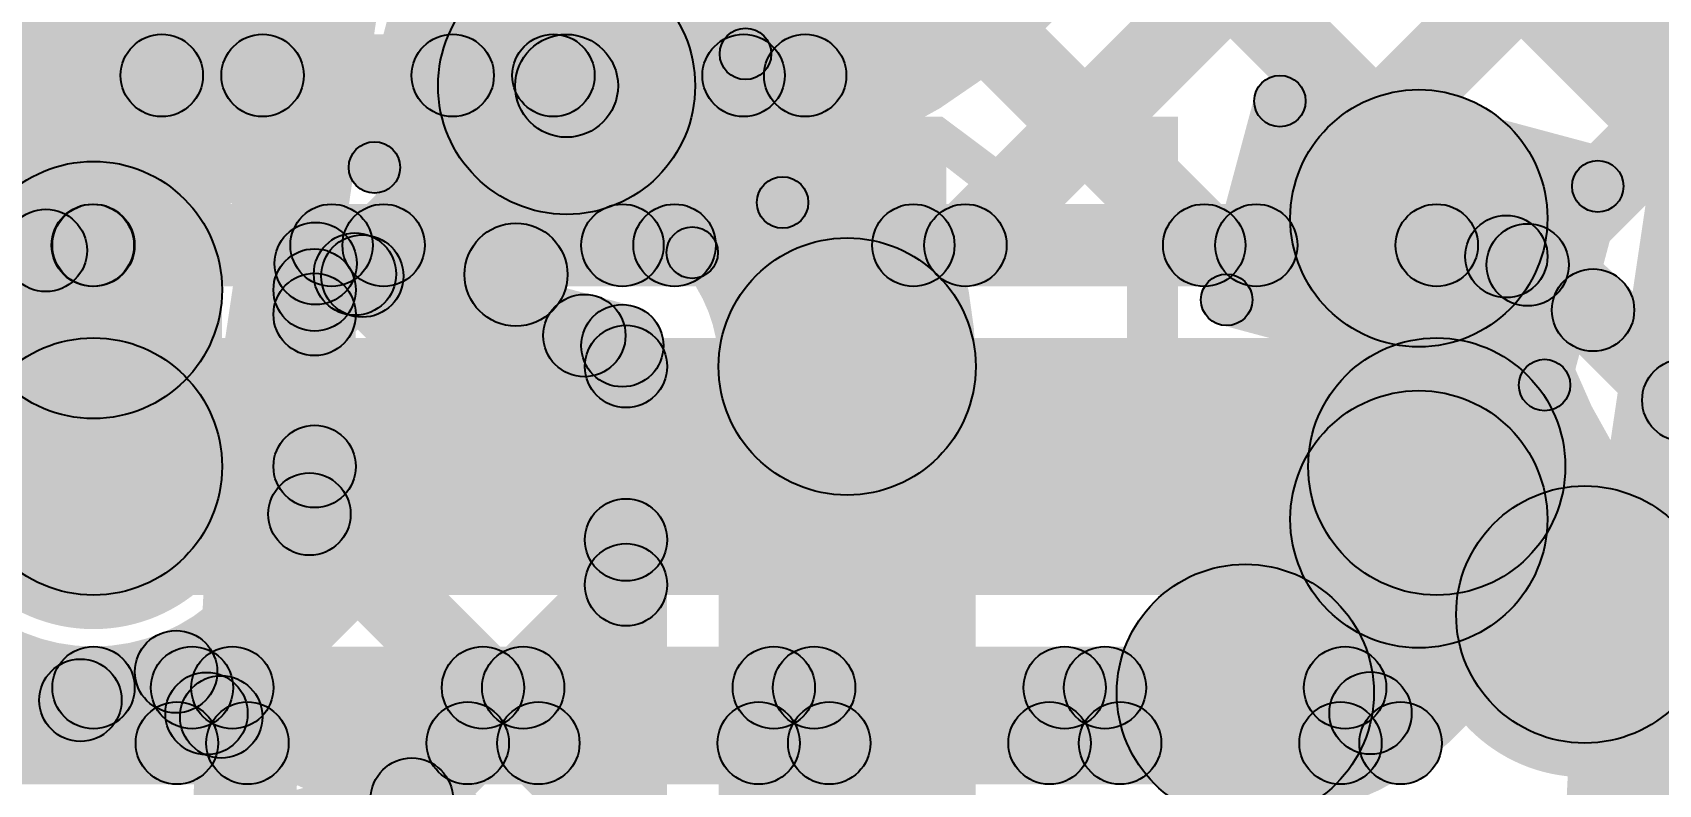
# Model space of a CAD drawing. Header units: millimetres. Extents: x -2.17 to 2.17, y -2.17 to 2.17.
# Drawn here: x -0.6649 to -0.5068, y 0.0305 to 0.1036 of the extents above; entities that cross this region are included whole.
import ezdxf

# ---------------------------------------------------------------- set-up
doc = ezdxf.new("R2010")
doc.units = ezdxf.units.MM
doc.header["$MEASUREMENT"] = 0
for name, color, linetype in [('BottomLayer', 5, 'Continuous'), ('BottomOverlay', 54, 'Continuous'), ('BottomSolder', 6, 'Continuous'), ('Mechanical2', 216, 'Continuous'), ('TopLayer', 1, 'Continuous'), ('TopOverlay', 2, 'Continuous'), ('TopPaste', 8, 'Continuous'), ('TopSolder', 216, 'Continuous'), ('ViaHoleLayer', 16, 'Continuous')]:
    doc.layers.add(name, color=color, linetype=linetype)

# ---------------------------------------------------------------- blocks, each defined once
blk = doc.blocks.new('1255AY_1R0N_P3_B_280')
at = {"layer": 'BottomOverlay'}
h = blk.add_hatch(color=54, dxfattribs=at)
edge = h.paths.add_edge_path()
edge.add_arc((-0.03968, 0.119), 0.0025, 0, 360)
blk.add_hatch(color=54, dxfattribs=at).paths.add_polyline_path([(0.03925, 0.1215), (0.03925, 0.1165), (-0.03968, 0.1165), (-0.03968, 0.1215)])
blk.add_circle((-0.03968, 0.119), 0.0025, dxfattribs=at)
blk = doc.blocks.new('C__0402_413')
at = {"layer": 'TopLayer'}
for points in [[(-0.0275, -0.0125), (-0.0275, 0.0125), (-0.0095, 0.0125), (-0.0095, -0.0125)], [(0.0095, -0.0125), (0.0095, 0.0125), (0.0275, 0.0125), (0.0275, -0.0125)]]:
    blk.add_hatch(color=1, dxfattribs=at).paths.add_polyline_path(points)
at = {"layer": 'TopOverlay'}
h = blk.add_hatch(color=2, dxfattribs=at)
edge = h.paths.add_edge_path()
edge.add_arc((-0.031, 0.016), 0.0025, 0, 360)
h = blk.add_hatch(color=2, dxfattribs=at)
edge = h.paths.add_edge_path()
edge.add_arc((-0.031, 0.016), 0.0025, 0, 360)
for points in [[(-0.031, 0.0135), (-0.031, 0.0185), (-0.011, 0.0185), (-0.011, 0.0135)], [(0.011, 0.0135), (0.011, 0.0185), (0.031, 0.0185), (0.031, 0.0135)], [(-0.0335, 0.016), (-0.0285, 0.016), (-0.0285, -0.016), (-0.0335, -0.016)], [(0.0285, 0.016), (0.0335, 0.016), (0.0335, -0.016), (0.0285, -0.016)], [(-0.031, -0.0185), (-0.031, -0.0135), (-0.011, -0.0135), (-0.011, -0.0185)], [(0.011, -0.0185), (0.011, -0.0135), (0.031, -0.0135), (0.031, -0.0185)]]:
    blk.add_hatch(color=2, dxfattribs=at).paths.add_polyline_path(points)
h = blk.add_hatch(color=2, dxfattribs=at)
edge = h.paths.add_edge_path()
edge.add_arc((-0.011, 0.016), 0.0025, 0, 360)
h = blk.add_hatch(color=2, dxfattribs=at)
edge = h.paths.add_edge_path()
edge.add_arc((0.011, 0.016), 0.0025, 0, 360)
h = blk.add_hatch(color=2, dxfattribs=at)
edge = h.paths.add_edge_path()
edge.add_arc((0.031, 0.016), 0.0025, 0, 360)
h = blk.add_hatch(color=2, dxfattribs=at)
edge = h.paths.add_edge_path()
edge.add_arc((0.031, 0.016), 0.0025, 0, 360)
h = blk.add_hatch(color=2, dxfattribs=at)
edge = h.paths.add_edge_path()
edge.add_arc((-0.031, -0.016), 0.0025, 0, 360)
h = blk.add_hatch(color=2, dxfattribs=at)
edge = h.paths.add_edge_path()
edge.add_arc((-0.031, -0.016), 0.0025, 0, 360)
h = blk.add_hatch(color=2, dxfattribs=at)
edge = h.paths.add_edge_path()
edge.add_arc((-0.011, -0.016), 0.0025, 0, 360)
h = blk.add_hatch(color=2, dxfattribs=at)
edge = h.paths.add_edge_path()
edge.add_arc((0.011, -0.016), 0.0025, 0, 360)
h = blk.add_hatch(color=2, dxfattribs=at)
edge = h.paths.add_edge_path()
edge.add_arc((0.031, -0.016), 0.0025, 0, 360)
h = blk.add_hatch(color=2, dxfattribs=at)
edge = h.paths.add_edge_path()
edge.add_arc((0.031, -0.016), 0.0025, 0, 360)
at = {"layer": 'TopPaste'}
for points in [[(-0.0275, -0.0125), (-0.0275, 0.0125), (-0.0095, 0.0125), (-0.0095, -0.0125)], [(0.0095, -0.0125), (0.0095, 0.0125), (0.0275, 0.0125), (0.0275, -0.0125)]]:
    blk.add_hatch(color=8, dxfattribs=at).paths.add_polyline_path(points)
at = {"layer": 'TopSolder'}
for points in [[(-0.02986, -0.01486), (-0.02986, 0.01486), (-0.00714, 0.01486), (-0.00714, -0.01486)], [(0.00714, -0.01486), (0.00714, 0.01486), (0.02986, 0.01486), (0.02986, -0.01486)]]:
    blk.add_hatch(color=216, dxfattribs=at).paths.add_polyline_path(points)
at = {"layer": 'TopOverlay'}
for centre in [(-0.031, 0.016), (-0.031, 0.016), (-0.011, 0.016), (0.011, 0.016), (0.031, 0.016), (0.031, 0.016), (-0.031, -0.016), (-0.031, -0.016), (-0.011, -0.016), (0.011, -0.016), (0.031, -0.016), (0.031, -0.016)]:
    blk.add_circle(centre, 0.0025, dxfattribs=at)
blk = doc.blocks.new('C__0402_435')
at = {"layer": 'TopLayer'}
for points in [[(-0.0275, -0.0125), (-0.0275, 0.0125), (-0.0095, 0.0125), (-0.0095, -0.0125)], [(0.0095, -0.0125), (0.0095, 0.0125), (0.0275, 0.0125), (0.0275, -0.0125)]]:
    blk.add_hatch(color=1, dxfattribs=at).paths.add_polyline_path(points)
at = {"layer": 'TopOverlay'}
h = blk.add_hatch(color=2, dxfattribs=at)
edge = h.paths.add_edge_path()
edge.add_arc((-0.031, 0.016), 0.0025, 0, 360)
h = blk.add_hatch(color=2, dxfattribs=at)
edge = h.paths.add_edge_path()
edge.add_arc((-0.031, 0.016), 0.0025, 0, 360)
for points in [[(-0.011, 0.0185), (-0.011, 0.0135), (-0.031, 0.0135), (-0.031, 0.0185)], [(0.031, 0.0185), (0.031, 0.0135), (0.011, 0.0135), (0.011, 0.0185)], [(-0.0285, -0.016), (-0.0335, -0.016), (-0.0335, 0.016), (-0.0285, 0.016)], [(0.0335, -0.016), (0.0285, -0.016), (0.0285, 0.016), (0.0335, 0.016)], [(-0.011, -0.0135), (-0.011, -0.0185), (-0.031, -0.0185), (-0.031, -0.0135)], [(0.031, -0.0135), (0.031, -0.0185), (0.011, -0.0185), (0.011, -0.0135)]]:
    blk.add_hatch(color=2, dxfattribs=at).paths.add_polyline_path(points)
h = blk.add_hatch(color=2, dxfattribs=at)
edge = h.paths.add_edge_path()
edge.add_arc((-0.011, 0.016), 0.0025, 0, 360)
h = blk.add_hatch(color=2, dxfattribs=at)
edge = h.paths.add_edge_path()
edge.add_arc((0.011, 0.016), 0.0025, 0, 360)
h = blk.add_hatch(color=2, dxfattribs=at)
edge = h.paths.add_edge_path()
edge.add_arc((0.031, 0.016), 0.0025, 0, 360)
h = blk.add_hatch(color=2, dxfattribs=at)
edge = h.paths.add_edge_path()
edge.add_arc((0.031, 0.016), 0.0025, 0, 360)
h = blk.add_hatch(color=2, dxfattribs=at)
edge = h.paths.add_edge_path()
edge.add_arc((-0.031, -0.016), 0.0025, 0, 360)
h = blk.add_hatch(color=2, dxfattribs=at)
edge = h.paths.add_edge_path()
edge.add_arc((-0.031, -0.016), 0.0025, 0, 360)
h = blk.add_hatch(color=2, dxfattribs=at)
edge = h.paths.add_edge_path()
edge.add_arc((-0.011, -0.016), 0.0025, 0, 360)
h = blk.add_hatch(color=2, dxfattribs=at)
edge = h.paths.add_edge_path()
edge.add_arc((0.011, -0.016), 0.0025, 0, 360)
h = blk.add_hatch(color=2, dxfattribs=at)
edge = h.paths.add_edge_path()
edge.add_arc((0.031, -0.016), 0.0025, 0, 360)
h = blk.add_hatch(color=2, dxfattribs=at)
edge = h.paths.add_edge_path()
edge.add_arc((0.031, -0.016), 0.0025, 0, 360)
at = {"layer": 'TopPaste'}
for points in [[(-0.0275, -0.0125), (-0.0275, 0.0125), (-0.0095, 0.0125), (-0.0095, -0.0125)], [(0.0095, -0.0125), (0.0095, 0.0125), (0.0275, 0.0125), (0.0275, -0.0125)]]:
    blk.add_hatch(color=8, dxfattribs=at).paths.add_polyline_path(points)
at = {"layer": 'TopSolder'}
for points in [[(-0.02986, -0.01486), (-0.02986, 0.01486), (-0.00714, 0.01486), (-0.00714, -0.01486)], [(0.00714, -0.01486), (0.00714, 0.01486), (0.02986, 0.01486), (0.02986, -0.01486)]]:
    blk.add_hatch(color=216, dxfattribs=at).paths.add_polyline_path(points)
at = {"layer": 'TopOverlay'}
for centre in [(-0.031, 0.016), (-0.031, 0.016), (-0.011, 0.016), (0.011, 0.016), (0.031, 0.016), (0.031, 0.016), (-0.031, -0.016), (-0.031, -0.016), (-0.011, -0.016), (0.011, -0.016), (0.031, -0.016), (0.031, -0.016)]:
    blk.add_circle(centre, 0.0025, dxfattribs=at)

msp = doc.modelspace()

# ---------------------------------------------------------------- hatches: boundary and pattern name
at = {"layer": 'BottomLayer'}
for points in [[(-0.59967, 0.08006), (-0.60533, 0.08572), (-0.56719, 0.12386), (-0.56153, 0.1182)], [(-0.59196, 0.1182), (-0.58631, 0.12386), (-0.54817, 0.08572), (-0.55383, 0.08006)], [(-0.56378, 0.1183), (-0.55812, 0.12396), (-0.51879, 0.08462), (-0.52445, 0.07897)], [(-0.5858, 0.0994), (-0.5938, 0.0994), (-0.5938, 0.12103), (-0.5858, 0.12103)], [(-0.57139, 0.08006), (-0.57704, 0.08572), (-0.54186, 0.1209), (-0.5362, 0.11525)], [(-0.5431, 0.08006), (-0.54876, 0.08572), (-0.51358, 0.1209), (-0.50792, 0.11525)], [(-0.53244, 0.11525), (-0.52679, 0.1209), (-0.47105, 0.06517), (-0.47671, 0.05951)], [(-0.51672, 0.07816), (-0.52238, 0.08382), (-0.48529, 0.1209), (-0.47963, 0.11525)], [(-0.8322, 0.0954), (-0.8322, 0.1034), (-0.5898, 0.1034), (-0.5898, 0.0954)], [(-0.68347, 0.09657), (-0.67781, 0.10223), (-0.6608, 0.08521), (-0.66646, 0.07956)], [(-0.65624, 0.08006), (-0.6619, 0.08572), (-0.64539, 0.10223), (-0.63973, 0.09657)], [(-0.65519, 0.09657), (-0.64953, 0.10223), (-0.63302, 0.08572), (-0.63868, 0.08006)], [(-0.62796, 0.08006), (-0.63361, 0.08572), (-0.61711, 0.10223), (-0.61145, 0.09657)], [(-0.6269, 0.09657), (-0.62125, 0.10223), (-0.60474, 0.08572), (-0.61039, 0.08006)], [(-0.59862, 0.09657), (-0.59296, 0.10223), (-0.57645, 0.08572), (-0.58211, 0.08006)], [(-0.5016, 0.065), (-0.50725, 0.07066), (-0.47671, 0.1012), (-0.47105, 0.09554)], [(-0.659, 0.07889), (-0.659, 0.08689), (-0.52839, 0.08689), (-0.52839, 0.07889)], [(-0.51602, 0.07376), (-0.51036, 0.07942), (-0.49597, 0.06503), (-0.50163, 0.05937)], [(-0.659, 0.04889), (-0.659, 0.07389), (-0.52839, 0.07389), (-0.52839, 0.04889)], [(-0.53723, 0.05255), (-0.51955, 0.07023), (-0.50516, 0.05584), (-0.52284, 0.03816)], [(-0.659, 0.03589), (-0.659, 0.04389), (-0.5373, 0.04389), (-0.5373, 0.03589)], [(-0.64806, 0.03167), (-0.65372, 0.03733), (-0.64833, 0.04272), (-0.64267, 0.03706)], [(-0.65225, 0.03706), (-0.64659, 0.04272), (-0.6412, 0.03733), (-0.64686, 0.03167)], [(-0.61978, 0.03167), (-0.62543, 0.03733), (-0.62004, 0.04272), (-0.61439, 0.03706)], [(-0.62396, 0.03706), (-0.61831, 0.04272), (-0.61292, 0.03733), (-0.61857, 0.03167)], [(-0.59149, 0.03167), (-0.59715, 0.03733), (-0.59176, 0.04272), (-0.5861, 0.03706)], [(-0.59568, 0.03706), (-0.59002, 0.04272), (-0.58463, 0.03733), (-0.59029, 0.03167)], [(-0.56321, 0.03167), (-0.56887, 0.03733), (-0.56348, 0.04272), (-0.55782, 0.03706)], [(-0.56739, 0.03706), (-0.56174, 0.04272), (-0.55635, 0.03733), (-0.562, 0.03167)], [(-0.54012, 0.03706), (-0.53447, 0.04272), (-0.52908, 0.03733), (-0.53473, 0.03167)], [(-0.53492, 0.03167), (-0.54058, 0.03733), (-0.53766, 0.04025), (-0.532, 0.0346)], [(-0.693, 0.0305), (-0.693, 0.0385), (-0.53191, 0.0385), (-0.53191, 0.0305)]]:
    msp.add_hatch(color=5, dxfattribs=at).paths.add_polyline_path(points)
h = msp.add_hatch(color=5, dxfattribs=at)
edge = h.paths.add_edge_path()
edge.add_arc((-0.65236, 0.0994), 0.004, 0, 360)
h = msp.add_hatch(color=5, dxfattribs=at)
edge = h.paths.add_edge_path()
edge.add_arc((-0.64256, 0.0994), 0.004, 0, 360)
h = msp.add_hatch(color=5, dxfattribs=at)
edge = h.paths.add_edge_path()
edge.add_arc((-0.62407, 0.0994), 0.004, 0, 360)
h = msp.add_hatch(color=5, dxfattribs=at)
edge = h.paths.add_edge_path()
edge.add_arc((-0.61428, 0.0994), 0.004, 0, 360)
h = msp.add_hatch(color=5, dxfattribs=at)
edge = h.paths.add_edge_path()
edge.add_arc((-0.59579, 0.0994), 0.004, 0, 360)
h = msp.add_hatch(color=5, dxfattribs=at)
edge = h.paths.add_edge_path()
edge.add_arc((-0.5898, 0.0994), 0.004, 0, 360)
h = msp.add_hatch(color=5, dxfattribs=at)
edge = h.paths.add_edge_path()
edge.add_arc((-0.5898, 0.0994), 0.004, 0, 360)
h = msp.add_hatch(color=5, dxfattribs=at)
edge = h.paths.add_edge_path()
edge.add_arc((-0.66363, 0.08239), 0.004, 0, 360)
h = msp.add_hatch(color=5, dxfattribs=at)
edge = h.paths.add_edge_path()
edge.add_arc((-0.65907, 0.08289), 0.004, 0, 360)
h = msp.add_hatch(color=5, dxfattribs=at)
edge = h.paths.add_edge_path()
edge.add_arc((-0.659, 0.08289), 0.004, 0, 360)
h = msp.add_hatch(color=5, dxfattribs=at)
edge = h.paths.add_edge_path()
edge.add_arc((-0.659, 0.08289), 0.004, 0, 360)
h = msp.add_hatch(color=5, dxfattribs=at)
edge = h.paths.add_edge_path()
edge.add_arc((-0.63585, 0.08289), 0.004, 0, 360)
h = msp.add_hatch(color=5, dxfattribs=at)
edge = h.paths.add_edge_path()
edge.add_arc((-0.63079, 0.08289), 0.004, 0, 360)
h = msp.add_hatch(color=5, dxfattribs=at)
edge = h.paths.add_edge_path()
edge.add_arc((-0.60757, 0.08289), 0.004, 0, 360)
h = msp.add_hatch(color=5, dxfattribs=at)
edge = h.paths.add_edge_path()
edge.add_arc((-0.6025, 0.08289), 0.004, 0, 360)
h = msp.add_hatch(color=5, dxfattribs=at)
edge = h.paths.add_edge_path()
edge.add_arc((-0.57928, 0.08289), 0.004, 0, 360)
h = msp.add_hatch(color=5, dxfattribs=at)
edge = h.paths.add_edge_path()
edge.add_arc((-0.57422, 0.08289), 0.004, 0, 360)
h = msp.add_hatch(color=5, dxfattribs=at)
edge = h.paths.add_edge_path()
edge.add_arc((-0.551, 0.08289), 0.004, 0, 360)
h = msp.add_hatch(color=5, dxfattribs=at)
edge = h.paths.add_edge_path()
edge.add_arc((-0.54593, 0.08289), 0.004, 0, 360)
h = msp.add_hatch(color=5, dxfattribs=at)
edge = h.paths.add_edge_path()
edge.add_arc((-0.52839, 0.08289), 0.004, 0, 360)
h = msp.add_hatch(color=5, dxfattribs=at)
edge = h.paths.add_edge_path()
edge.add_arc((-0.52839, 0.08289), 0.004, 0, 360)
h = msp.add_hatch(color=5, dxfattribs=at)
edge = h.paths.add_edge_path()
edge.add_arc((-0.52839, 0.08289), 0.004, 0, 360)
h = msp.add_hatch(color=5, dxfattribs=at)
edge = h.paths.add_edge_path()
edge.add_arc((-0.52162, 0.0818), 0.004, 0, 360)
h = msp.add_hatch(color=5, dxfattribs=at)
edge = h.paths.add_edge_path()
edge.add_arc((-0.51955, 0.08099), 0.004, 0, 360)
h = msp.add_hatch(color=5, dxfattribs=at)
edge = h.paths.add_edge_path()
edge.add_arc((-0.51319, 0.07659), 0.004, 0, 360)
h = msp.add_hatch(color=5, dxfattribs=at)
edge = h.paths.add_edge_path()
edge.add_arc((-0.51319, 0.07659), 0.004, 0, 360)
h = msp.add_hatch(color=5, dxfattribs=at)
edge = h.paths.add_edge_path()
edge.add_arc((-0.51319, 0.07659), 0.004, 0, 360)
h = msp.add_hatch(color=5, dxfattribs=at)
edge = h.paths.add_edge_path()
edge.add_arc((-0.659, 0.06139), 0.0125, 0, 360)
h = msp.add_hatch(color=5, dxfattribs=at)
edge = h.paths.add_edge_path()
edge.add_arc((-0.659, 0.06139), 0.01181, 0, 360)
h = msp.add_hatch(color=5, dxfattribs=at)
edge = h.paths.add_edge_path()
edge.add_arc((-0.52839, 0.06139), 0.0125, 0, 360)
h = msp.add_hatch(color=5, dxfattribs=at)
edge = h.paths.add_edge_path()
edge.add_arc((-0.52839, 0.06139), 0.0125, 0, 360)
h = msp.add_hatch(color=5, dxfattribs=at)
edge = h.paths.add_edge_path()
edge.add_arc((-0.50442, 0.06783), 0.004, 0, 360)
h = msp.add_hatch(color=5, dxfattribs=at)
edge = h.paths.add_edge_path()
edge.add_arc((-0.514, 0.047), 0.0125, 0, 360)
h = msp.add_hatch(color=5, dxfattribs=at)
edge = h.paths.add_edge_path()
edge.add_arc((-0.514, 0.047), 0.01181, 0, 360)
h = msp.add_hatch(color=5, dxfattribs=at)
edge = h.paths.add_edge_path()
edge.add_arc((-0.659, 0.03989), 0.004, 0, 360)
h = msp.add_hatch(color=5, dxfattribs=at)
edge = h.paths.add_edge_path()
edge.add_arc((-0.659, 0.03989), 0.004, 0, 360)
h = msp.add_hatch(color=5, dxfattribs=at)
edge = h.paths.add_edge_path()
edge.add_arc((-0.64942, 0.03989), 0.004, 0, 360)
h = msp.add_hatch(color=5, dxfattribs=at)
edge = h.paths.add_edge_path()
edge.add_arc((-0.6455, 0.03989), 0.004, 0, 360)
h = msp.add_hatch(color=5, dxfattribs=at)
edge = h.paths.add_edge_path()
edge.add_arc((-0.62113, 0.03989), 0.004, 0, 360)
h = msp.add_hatch(color=5, dxfattribs=at)
edge = h.paths.add_edge_path()
edge.add_arc((-0.61722, 0.03989), 0.004, 0, 360)
h = msp.add_hatch(color=5, dxfattribs=at)
edge = h.paths.add_edge_path()
edge.add_arc((-0.59285, 0.03989), 0.004, 0, 360)
h = msp.add_hatch(color=5, dxfattribs=at)
edge = h.paths.add_edge_path()
edge.add_arc((-0.58893, 0.03989), 0.004, 0, 360)
h = msp.add_hatch(color=5, dxfattribs=at)
edge = h.paths.add_edge_path()
edge.add_arc((-0.56457, 0.03989), 0.004, 0, 360)
h = msp.add_hatch(color=5, dxfattribs=at)
edge = h.paths.add_edge_path()
edge.add_arc((-0.56065, 0.03989), 0.004, 0, 360)
h = msp.add_hatch(color=5, dxfattribs=at)
edge = h.paths.add_edge_path()
edge.add_arc((-0.5373, 0.03989), 0.004, 0, 360)
h = msp.add_hatch(color=5, dxfattribs=at)
edge = h.paths.add_edge_path()
edge.add_arc((-0.5373, 0.03989), 0.004, 0, 360)
h = msp.add_hatch(color=5, dxfattribs=at)
edge = h.paths.add_edge_path()
edge.add_arc((-0.53483, 0.03742), 0.004, 0, 360)
h = msp.add_hatch(color=5, dxfattribs=at)
edge = h.paths.add_edge_path()
edge.add_arc((-0.65089, 0.0345), 0.004, 0, 360)
h = msp.add_hatch(color=5, dxfattribs=at)
edge = h.paths.add_edge_path()
edge.add_arc((-0.64403, 0.0345), 0.004, 0, 360)
h = msp.add_hatch(color=5, dxfattribs=at)
edge = h.paths.add_edge_path()
edge.add_arc((-0.62261, 0.0345), 0.004, 0, 360)
h = msp.add_hatch(color=5, dxfattribs=at)
edge = h.paths.add_edge_path()
edge.add_arc((-0.61574, 0.0345), 0.004, 0, 360)
h = msp.add_hatch(color=5, dxfattribs=at)
edge = h.paths.add_edge_path()
edge.add_arc((-0.59432, 0.0345), 0.004, 0, 360)
h = msp.add_hatch(color=5, dxfattribs=at)
edge = h.paths.add_edge_path()
edge.add_arc((-0.58746, 0.0345), 0.004, 0, 360)
h = msp.add_hatch(color=5, dxfattribs=at)
edge = h.paths.add_edge_path()
edge.add_arc((-0.56604, 0.0345), 0.004, 0, 360)
h = msp.add_hatch(color=5, dxfattribs=at)
edge = h.paths.add_edge_path()
edge.add_arc((-0.55918, 0.0345), 0.004, 0, 360)
h = msp.add_hatch(color=5, dxfattribs=at)
edge = h.paths.add_edge_path()
edge.add_arc((-0.53775, 0.0345), 0.004, 0, 360)
h = msp.add_hatch(color=5, dxfattribs=at)
edge = h.paths.add_edge_path()
edge.add_arc((-0.53191, 0.0345), 0.004, 0, 360)
h = msp.add_hatch(color=5, dxfattribs=at)
edge = h.paths.add_edge_path()
edge.add_arc((-0.53191, 0.0345), 0.004, 0, 360)
at = {"layer": 'BottomSolder'}
h = msp.add_hatch(color=6, dxfattribs=at)
edge = h.paths.add_edge_path()
edge.add_arc((-0.659, 0.06139), 0.01581, 0, 360)
h = msp.add_hatch(color=6, dxfattribs=at)
edge = h.paths.add_edge_path()
edge.add_arc((-0.514, 0.047), 0.01581, 0, 360)
at = {"layer": 'TopLayer'}
h = msp.add_hatch(color=1, dxfattribs=at)
edge = h.paths.add_edge_path()
edge.add_arc((-0.613, 0.09839), 0.0125, 0, 360)
h = msp.add_hatch(color=1, dxfattribs=at)
edge = h.paths.add_edge_path()
edge.add_arc((-0.613, 0.09839), 0.0125, 0, 360)
h = msp.add_hatch(color=1, dxfattribs=at)
edge = h.paths.add_edge_path()
edge.add_arc((-0.613, 0.09839), 0.005, 0, 360)
for points in [[(-0.61309, 0.07874), (-0.62275, 0.08133), (-0.61783, 0.09968), (-0.60817, 0.0971)], [(-0.51763, 0.05626), (-0.54263, 0.05626), (-0.54263, 0.08552), (-0.51763, 0.08552)], [(-0.63844, 0.07725), (-0.63637, 0.08498), (-0.60655, 0.07699), (-0.60862, 0.06926)], [(-0.63467, 0.07335), (-0.64033, 0.079), (-0.63641, 0.08292), (-0.63075, 0.07726)], [(-0.63569, 0.07707), (-0.63003, 0.08273), (-0.60439, 0.05708), (-0.61004, 0.05143)], [(-0.6465, 0.06139), (-0.6715, 0.06139), (-0.6715, 0.07855), (-0.6465, 0.07855)], [(-0.6335, 0.06139), (-0.6415, 0.06139), (-0.6415, 0.07855), (-0.6335, 0.07855)], [(-0.64518, 0.03455), (-0.65084, 0.04021), (-0.6141, 0.07694), (-0.60845, 0.07129)], [(-0.60322, 0.00739), (-0.61122, 0.00739), (-0.61122, 0.07111), (-0.60322, 0.07111)], [(-0.57322, 0.00739), (-0.59822, 0.00739), (-0.59822, 0.07111), (-0.57322, 0.07111)], [(-0.64083, 0.05393), (-0.63518, 0.05959), (-0.60439, 0.0288), (-0.61004, 0.02314)], [(-0.62522, 0.02623), (-0.63088, 0.03188), (-0.61004, 0.05272), (-0.60439, 0.04706)], [(-0.6538, 0.03862), (-0.64814, 0.04427), (-0.64375, 0.03988), (-0.64941, 0.03423)], [(-0.70723, 0.03467), (-0.70723, 0.04267), (-0.66027, 0.04267), (-0.66027, 0.03467)]]:
    msp.add_hatch(color=1, dxfattribs=at).paths.add_polyline_path(points)
h = msp.add_hatch(color=1, dxfattribs=at)
edge = h.paths.add_edge_path()
edge.add_arc((-0.53013, 0.08552), 0.0125, 0, 360)
h = msp.add_hatch(color=1, dxfattribs=at)
edge = h.paths.add_edge_path()
edge.add_arc((-0.53013, 0.08552), 0.0125, 0, 360)
h = msp.add_hatch(color=1, dxfattribs=at)
edge = h.paths.add_edge_path()
edge.add_arc((-0.659, 0.07855), 0.0125, 0, 360)
h = msp.add_hatch(color=1, dxfattribs=at)
edge = h.paths.add_edge_path()
edge.add_arc((-0.659, 0.07855), 0.0125, 0, 360)
h = msp.add_hatch(color=1, dxfattribs=at)
edge = h.paths.add_edge_path()
edge.add_arc((-0.6374, 0.08112), 0.004, 0, 360)
h = msp.add_hatch(color=1, dxfattribs=at)
edge = h.paths.add_edge_path()
edge.add_arc((-0.63358, 0.08009), 0.004, 0, 360)
h = msp.add_hatch(color=1, dxfattribs=at)
edge = h.paths.add_edge_path()
edge.add_arc((-0.63286, 0.0799), 0.004, 0, 360)
h = msp.add_hatch(color=1, dxfattribs=at)
edge = h.paths.add_edge_path()
edge.add_arc((-0.61792, 0.08004), 0.005, 0, 360)
h = msp.add_hatch(color=1, dxfattribs=at)
edge = h.paths.add_edge_path()
edge.add_arc((-0.6375, 0.07855), 0.004, 0, 360)
h = msp.add_hatch(color=1, dxfattribs=at)
edge = h.paths.add_edge_path()
edge.add_arc((-0.58572, 0.07111), 0.0125, 0, 360)
h = msp.add_hatch(color=1, dxfattribs=at)
edge = h.paths.add_edge_path()
edge.add_arc((-0.58572, 0.07111), 0.0125, 0, 360)
h = msp.add_hatch(color=1, dxfattribs=at)
edge = h.paths.add_edge_path()
edge.add_arc((-0.6375, 0.07617), 0.004, 0, 360)
h = msp.add_hatch(color=1, dxfattribs=at)
edge = h.paths.add_edge_path()
edge.add_arc((-0.61127, 0.07412), 0.004, 0, 360)
h = msp.add_hatch(color=1, dxfattribs=at)
edge = h.paths.add_edge_path()
edge.add_arc((-0.60758, 0.07313), 0.004, 0, 360)
h = msp.add_hatch(color=1, dxfattribs=at)
edge = h.paths.add_edge_path()
edge.add_arc((-0.60722, 0.07111), 0.004, 0, 360)
h = msp.add_hatch(color=1, dxfattribs=at)
edge = h.paths.add_edge_path()
edge.add_arc((-0.659, 0.06139), 0.0125, 0, 360)
h = msp.add_hatch(color=1, dxfattribs=at)
edge = h.paths.add_edge_path()
edge.add_arc((-0.659, 0.06139), 0.01181, 0, 360)
h = msp.add_hatch(color=1, dxfattribs=at)
edge = h.paths.add_edge_path()
edge.add_arc((-0.53013, 0.05626), 0.0125, 0, 360)
h = msp.add_hatch(color=1, dxfattribs=at)
edge = h.paths.add_edge_path()
edge.add_arc((-0.53013, 0.05626), 0.0125, 0, 360)
h = msp.add_hatch(color=1, dxfattribs=at)
edge = h.paths.add_edge_path()
edge.add_arc((-0.6375, 0.06139), 0.004, 0, 360)
h = msp.add_hatch(color=1, dxfattribs=at)
edge = h.paths.add_edge_path()
edge.add_arc((-0.6375, 0.06139), 0.004, 0, 360)
h = msp.add_hatch(color=1, dxfattribs=at)
edge = h.paths.add_edge_path()
edge.add_arc((-0.638, 0.05676), 0.004, 0, 360)
h = msp.add_hatch(color=1, dxfattribs=at)
edge = h.paths.add_edge_path()
edge.add_arc((-0.514, 0.047), 0.01181, 0, 360)
h = msp.add_hatch(color=1, dxfattribs=at)
edge = h.paths.add_edge_path()
edge.add_arc((-0.60722, 0.05426), 0.004, 0, 360)
h = msp.add_hatch(color=1, dxfattribs=at)
edge = h.paths.add_edge_path()
edge.add_arc((-0.60722, 0.04989), 0.004, 0, 360)
h = msp.add_hatch(color=1, dxfattribs=at)
edge = h.paths.add_edge_path()
edge.add_arc((-0.547, 0.03939), 0.0125, 0, 360)
h = msp.add_hatch(color=1, dxfattribs=at)
edge = h.paths.add_edge_path()
edge.add_arc((-0.65097, 0.04144), 0.004, 0, 360)
h = msp.add_hatch(color=1, dxfattribs=at)
edge = h.paths.add_edge_path()
edge.add_arc((-0.66027, 0.03867), 0.004, 0, 360)
h = msp.add_hatch(color=1, dxfattribs=at)
edge = h.paths.add_edge_path()
edge.add_arc((-0.66027, 0.03867), 0.004, 0, 360)
h = msp.add_hatch(color=1, dxfattribs=at)
edge = h.paths.add_edge_path()
edge.add_arc((-0.64801, 0.03738), 0.004, 0, 360)
h = msp.add_hatch(color=1, dxfattribs=at)
edge = h.paths.add_edge_path()
edge.add_arc((-0.64658, 0.03705), 0.004, 0, 360)
h = msp.add_hatch(color=1, dxfattribs=at)
edge = h.paths.add_edge_path()
edge.add_arc((-0.62805, 0.02906), 0.004, 0, 360)
at = {"layer": 'TopSolder'}
h = msp.add_hatch(color=216, dxfattribs=at)
edge = h.paths.add_edge_path()
edge.add_arc((-0.514, 0.047), 0.01581, 0, 360)
at = {"layer": 'ViaHoleLayer'}
h = msp.add_hatch(color=16, dxfattribs=at)
edge = h.paths.add_edge_path()
edge.add_arc((-0.659, 0.06139), 0.00591, 0, 360)
h = msp.add_hatch(color=16, dxfattribs=at)
edge = h.paths.add_edge_path()
edge.add_arc((-0.514, 0.047), 0.00591, 0, 360)

# ---------------------------------------------------------------- linework, layer by layer
at = {"layer": 'BottomLayer', "const_width": 0.008}
for points in [[(-0.659, 0.03989, -1), (-0.659, 0.08289)], [(-0.52839, 0.08289, -0.198912), (-0.51319, 0.07659)], [(-0.52839, 0.08289, -0.198912), (-0.51319, 0.07659)]]:
    msp.add_lwpolyline(points, format="xyb", dxfattribs=at)
at = {"layer": 'BottomLayer'}
for centre, radius in [((-0.65236, 0.0994), 0.004), ((-0.64256, 0.0994), 0.004), ((-0.62407, 0.0994), 0.004), ((-0.61428, 0.0994), 0.004), ((-0.59579, 0.0994), 0.004), ((-0.5898, 0.0994), 0.004), ((-0.5898, 0.0994), 0.004), ((-0.66363, 0.08239), 0.004), ((-0.65907, 0.08289), 0.004), ((-0.659, 0.08289), 0.004), ((-0.659, 0.08289), 0.004), ((-0.63585, 0.08289), 0.004), ((-0.63079, 0.08289), 0.004), ((-0.60757, 0.08289), 0.004), ((-0.6025, 0.08289), 0.004), ((-0.57928, 0.08289), 0.004), ((-0.57422, 0.08289), 0.004), ((-0.551, 0.08289), 0.004), ((-0.54593, 0.08289), 0.004), ((-0.52839, 0.08289), 0.004), ((-0.52839, 0.08289), 0.004), ((-0.52839, 0.08289), 0.004), ((-0.52162, 0.0818), 0.004), ((-0.51955, 0.08099), 0.004), ((-0.51319, 0.07659), 0.004), ((-0.51319, 0.07659), 0.004), ((-0.51319, 0.07659), 0.004), ((-0.659, 0.06139), 0.0125), ((-0.52839, 0.06139), 0.0125), ((-0.52839, 0.06139), 0.0125), ((-0.50442, 0.06783), 0.004), ((-0.514, 0.047), 0.0125), ((-0.659, 0.03989), 0.004), ((-0.659, 0.03989), 0.004), ((-0.64942, 0.03989), 0.004), ((-0.6455, 0.03989), 0.004), ((-0.62113, 0.03989), 0.004), ((-0.61722, 0.03989), 0.004), ((-0.59285, 0.03989), 0.004), ((-0.58893, 0.03989), 0.004), ((-0.56457, 0.03989), 0.004), ((-0.56065, 0.03989), 0.004), ((-0.5373, 0.03989), 0.004), ((-0.5373, 0.03989), 0.004), ((-0.53483, 0.03742), 0.004), ((-0.65089, 0.0345), 0.004), ((-0.64403, 0.0345), 0.004), ((-0.62261, 0.0345), 0.004), ((-0.61574, 0.0345), 0.004), ((-0.59432, 0.0345), 0.004), ((-0.58746, 0.0345), 0.004), ((-0.56604, 0.0345), 0.004), ((-0.55918, 0.0345), 0.004), ((-0.53775, 0.0345), 0.004), ((-0.53191, 0.0345), 0.004), ((-0.53191, 0.0345), 0.004)]:
    msp.add_circle(centre, radius, dxfattribs=at)
at = {"layer": 'Mechanical2', "const_width": 0.01}
for points in [[(2.16535, 0.001, 1), (-2.16535, 0.001, 1)], [(2.08135, -0.01, 1), (-2.04935, -0.01, 1)], [(1.84055, 0.001, 1), (-1.84055, 0.001, 1)], [(1.6437, 0.001, 1), (-1.6437, 0.001, 1)], [(1.50394, 0, 1), (-1.50394, 0, 1)], [(1.30709, 0.001, 1), (-1.30709, 0.001, 1)], [(1.17323, 0.001, 1), (-1.17323, 0.001, 1)], [(0.97638, 0.001, 1), (-0.97638, 0.001, 1)], [(0.84252, 0.001, 1), (-0.84252, 0.001, 1)], [(0.64567, 0.001, 1), (-0.64567, 0.001, 1)], [(0.51081, -0.01261, 1), (-0.51281, -0.01261, 1)]]:
    msp.add_lwpolyline(points, format="xyb", close=True, dxfattribs=at)
at = {"layer": 'TopLayer'}
for points, const_width in [([(-0.5565, 0.15489, -0.414214), (-0.613, 0.09839)], 0.025), ([(-0.6805, 0.07855, -0.324425), (-0.62737, 0.15181)], 0.008), ([(-0.659, 0.07855, -0.414214), (-0.60342, 0.13413)], 0.025), ([(-0.4571, 0.08639, -0.271708), (-0.51249, 0.11889)], 0.025), ([(-0.613, 0.09839, -0.414214), (-0.58572, 0.07111)], 0.025), ([(-0.47668, 0.03207, -0.414214), (-0.53013, 0.08552)], 0.025), ([(-0.53013, 0.05626, -0.414214), (-0.547, 0.03939)], 0.025), ([(-0.6375, 0.06139, -1), (-0.6805, 0.06139)], 0.008), ([(-0.66027, 0.03867, -0.288897), (-0.60722, 0.00522)], 0.008)]:
    msp.add_lwpolyline(points, format="xyb", dxfattribs=dict(at, const_width=const_width))
for centre, radius in [((-0.613, 0.09839), 0.0125), ((-0.613, 0.09839), 0.0125), ((-0.613, 0.09839), 0.005), ((-0.53013, 0.08552), 0.0125), ((-0.53013, 0.08552), 0.0125), ((-0.659, 0.07855), 0.0125), ((-0.659, 0.07855), 0.0125), ((-0.6374, 0.08112), 0.004), ((-0.63358, 0.08009), 0.004), ((-0.63286, 0.0799), 0.004), ((-0.61792, 0.08004), 0.005), ((-0.6375, 0.07855), 0.004), ((-0.58572, 0.07111), 0.0125), ((-0.58572, 0.07111), 0.0125), ((-0.6375, 0.07617), 0.004), ((-0.61127, 0.07412), 0.004), ((-0.60758, 0.07313), 0.004), ((-0.60722, 0.07111), 0.004), ((-0.659, 0.06139), 0.0125), ((-0.53013, 0.05626), 0.0125), ((-0.53013, 0.05626), 0.0125), ((-0.6375, 0.06139), 0.004), ((-0.6375, 0.06139), 0.004), ((-0.638, 0.05676), 0.004), ((-0.60722, 0.05426), 0.004), ((-0.60722, 0.04989), 0.004), ((-0.547, 0.03939), 0.0125), ((-0.65097, 0.04144), 0.004), ((-0.66027, 0.03867), 0.004), ((-0.66027, 0.03867), 0.004), ((-0.64801, 0.03738), 0.004), ((-0.64658, 0.03705), 0.004), ((-0.62805, 0.02906), 0.004)]:
    msp.add_circle(centre, radius, dxfattribs=at)

# ---------------------------------------------------------------- block references
for name, p, rotation in [('1255AY_1R0N_P3_B_280', (-0.711, 0.04737), 270), ('C__0402_413', (-0.60821, 0.11626), 75.00000000000001), ('C__0402_435', (-0.52534, 0.10339), 255)]:
    msp.add_blockref(name, p, dxfattribs=dict(rotation=rotation))

# ---------------------------------------------------------------- texts
at = {"layer": 'BottomOverlay', "text_generation_flag": 2}
for s, p in [('U1', (-0.524, 0.05539)), ('R15', (-0.437, 0.00164))]:
    msp.add_text(s, height=0.04, dxfattribs=at).set_placement(p)
at = {"layer": 'TopOverlay'}
msp.add_text('@', height=0.04, rotation=183, dxfattribs=at).set_placement((-0.607, 0.02439))

doc.saveas('drawing.dxf')
